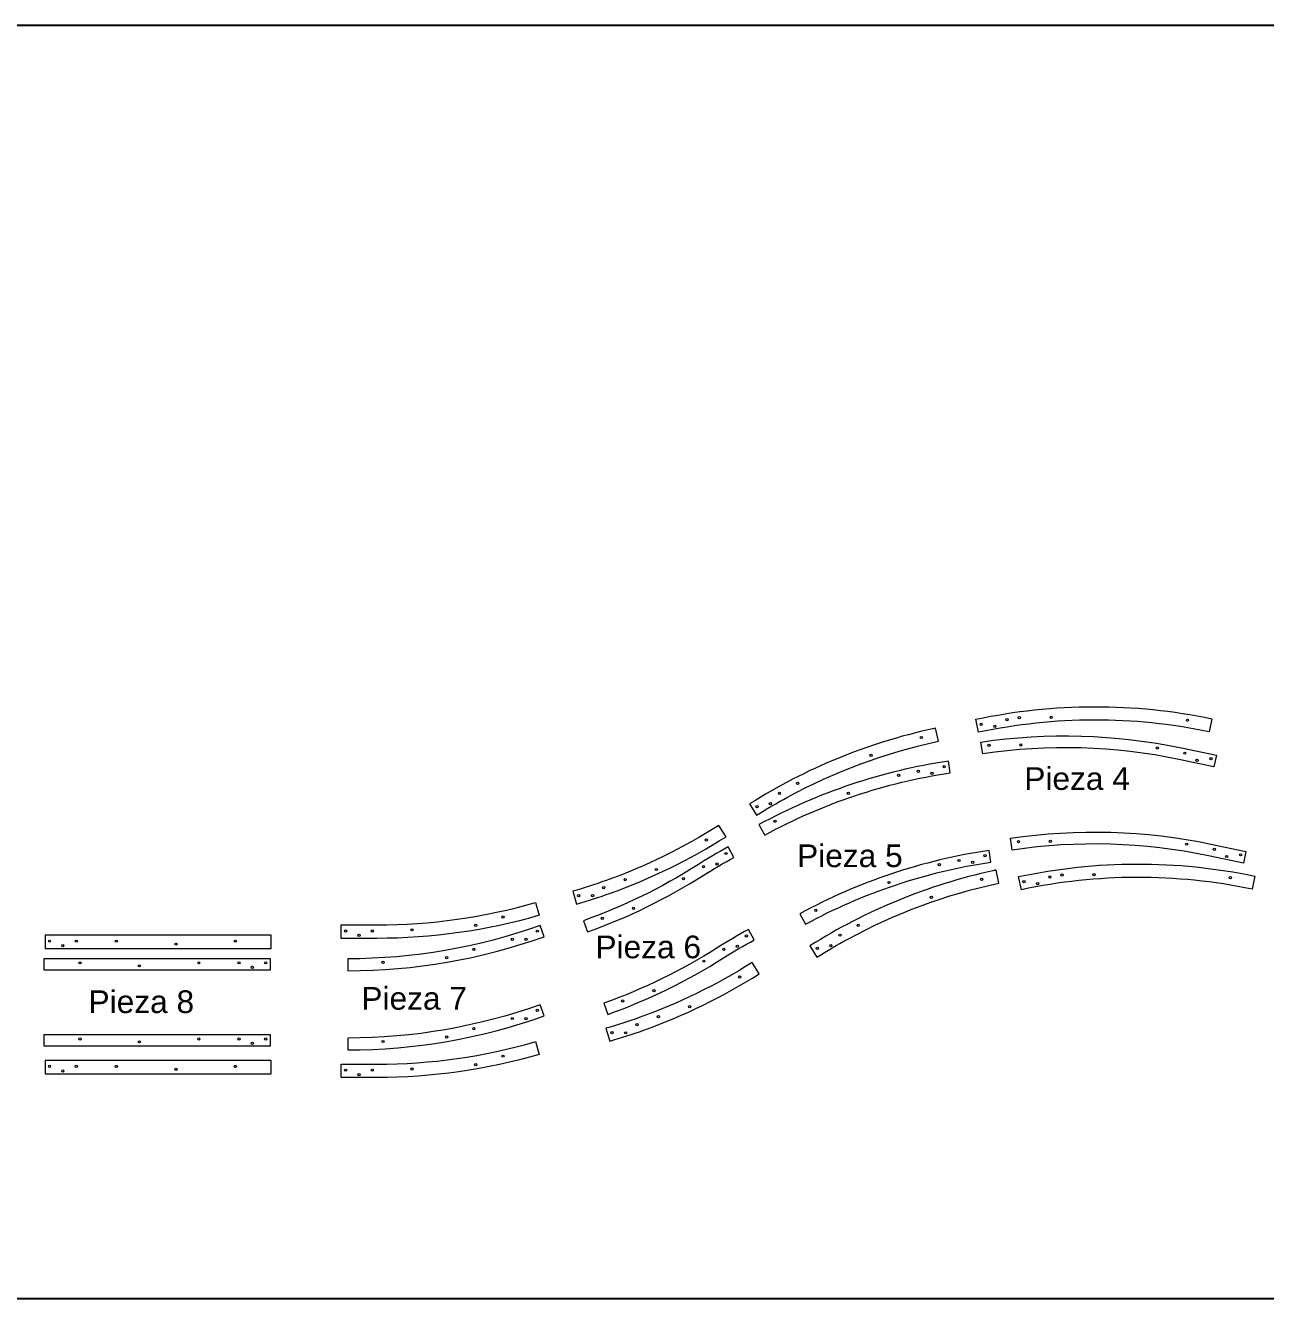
# Model space of a CAD drawing. Header units: millimetres. Extents: x -47944 to 26607, y -7127 to 10342.
# Drawn here: x -24525 to -19230, y -2751 to 2684 of the extents above; entities that cross this region are included whole.
import ezdxf

# ---------------------------------------------------------------- set-up
doc = ezdxf.new("R2010")
doc.units = ezdxf.units.MM
doc.header["$MEASUREMENT"] = 0
doc.layers.add('CORTE', color=5, linetype='Continuous', lineweight=0)
doc.layers.add('MARCADO DE PISTAS', color=1, linetype='Continuous', lineweight=0)
doc.layers.add('PREDETERMINADO', color=7, linetype='Continuous')

# ---------------------------------------------------------------- blocks, each defined once
blk = doc.blocks.new('BLOCK 85')
at = {"layer": 'CORTE', "color": 255, "lineweight": 5}
blk.add_open_spline([(4.5339, 4.233), (4.5339, 4.233), (4.5427, 4.1739), (4.5427, 4.1739), (4.8701, 4.2225), (5.2036, 4.2128), (5.5276, 4.1453), (5.5276, 4.1453), (5.703, 4.1087), (5.703, 4.1087), (5.703, 4.1087), (5.7152, 4.1672), (5.7152, 4.1672), (5.7152, 4.1672), (5.5398, 4.2037), (5.5398, 4.2037), (5.2088, 4.2727), (4.8683, 4.2826), (4.5339, 4.233)], degree=3, knots=[0, 0, 0, 0, 1, 1, 1, 2, 2, 2, 3, 3, 3, 4, 4, 4, 5, 5, 5, 6, 6, 6, 6], dxfattribs=at)
blk = doc.blocks.new('BLOCK 86')
at = {"layer": 'CORTE', "color": 255, "lineweight": 5}
blk.add_open_spline([(4.5798, 4.2161), (4.5798, 4.2192), (4.5773, 4.2217), (4.5742, 4.2217), (4.5711, 4.2217), (4.5686, 4.2192), (4.5686, 4.2161), (4.5686, 4.213), (4.5711, 4.2105), (4.5742, 4.2105), (4.5773, 4.2105), (4.5798, 4.213), (4.5798, 4.2161), (4.5798, 4.2161), (4.5798, 4.2161), (4.5798, 4.2161)], degree=3, knots=[0, 0, 0, 0, 1, 1, 1, 2, 2, 2, 3, 3, 3, 4, 4, 4, 5, 5, 5, 5], dxfattribs=at)
blk = doc.blocks.new('BLOCK 87')
at = {"layer": 'CORTE', "color": 255, "lineweight": 5}
blk.add_open_spline([(4.7398, 4.2181), (4.7398, 4.2212), (4.7373, 4.2237), (4.7342, 4.2237), (4.7312, 4.2237), (4.7287, 4.2212), (4.7287, 4.2181), (4.7287, 4.215), (4.7312, 4.2125), (4.7342, 4.2125), (4.7373, 4.2125), (4.7398, 4.215), (4.7398, 4.2181), (4.7398, 4.2181), (4.7398, 4.2181), (4.7398, 4.2181)], degree=3, knots=[0, 0, 0, 0, 1, 1, 1, 2, 2, 2, 3, 3, 3, 4, 4, 4, 5, 5, 5, 5], dxfattribs=at)
blk = doc.blocks.new('BLOCK 88')
at = {"layer": 'CORTE', "color": 255, "lineweight": 5}
blk.add_open_spline([(5.4242, 4.2036), (5.4242, 4.2067), (5.4217, 4.2092), (5.4186, 4.2092), (5.4155, 4.2092), (5.413, 4.2067), (5.413, 4.2036), (5.413, 4.2005), (5.4155, 4.198), (5.4186, 4.198), (5.4217, 4.198), (5.4242, 4.2005), (5.4242, 4.2036), (5.4242, 4.2036), (5.4242, 4.2036), (5.4242, 4.2036)], degree=3, knots=[0, 0, 0, 0, 1, 1, 1, 2, 2, 2, 3, 3, 3, 4, 4, 4, 5, 5, 5, 5], dxfattribs=at)
blk = doc.blocks.new('BLOCK 89')
at = {"layer": 'CORTE', "color": 255, "lineweight": 5}
blk.add_open_spline([(5.5628, 4.1772), (5.5628, 4.1804), (5.5603, 4.1829), (5.5572, 4.1829), (5.554, 4.1829), (5.5515, 4.1804), (5.5515, 4.1772), (5.5515, 4.1741), (5.554, 4.1715), (5.5572, 4.1715), (5.5603, 4.1715), (5.5628, 4.1741), (5.5628, 4.1772), (5.5628, 4.1772), (5.5628, 4.1772), (5.5628, 4.1772)], degree=3, knots=[0, 0, 0, 0, 1, 1, 1, 2, 2, 2, 3, 3, 3, 4, 4, 4, 5, 5, 5, 5], dxfattribs=at)
blk = doc.blocks.new('BLOCK 90')
at = {"layer": 'CORTE', "color": 255, "lineweight": 5}
blk.add_open_spline([(5.624, 4.1416), (5.624, 4.1447), (5.6215, 4.1473), (5.6184, 4.1473), (5.6152, 4.1473), (5.6127, 4.1447), (5.6127, 4.1416), (5.6127, 4.1384), (5.6152, 4.1359), (5.6184, 4.1359), (5.6215, 4.1359), (5.624, 4.1384), (5.624, 4.1416), (5.624, 4.1416), (5.624, 4.1416), (5.624, 4.1416)], degree=3, knots=[0, 0, 0, 0, 1, 1, 1, 2, 2, 2, 3, 3, 3, 4, 4, 4, 5, 5, 5, 5], dxfattribs=at)
blk = doc.blocks.new('BLOCK 91')
at = {"layer": 'CORTE', "color": 255, "lineweight": 5}
blk.add_open_spline([(5.6943, 4.1498), (5.6943, 4.1529), (5.6918, 4.1555), (5.6887, 4.1555), (5.6855, 4.1555), (5.683, 4.1529), (5.683, 4.1498), (5.683, 4.1466), (5.6855, 4.1441), (5.6887, 4.1441), (5.6918, 4.1441), (5.6943, 4.1466), (5.6943, 4.1498), (5.6943, 4.1498), (5.6943, 4.1498), (5.6943, 4.1498)], degree=3, knots=[0, 0, 0, 0, 1, 1, 1, 2, 2, 2, 3, 3, 3, 4, 4, 4, 5, 5, 5, 5], dxfattribs=at)
blk = doc.blocks.new('BLOCK 84')
at = {"layer": 'CORTE'}
for name in ['BLOCK 85', 'BLOCK 86', 'BLOCK 87', 'BLOCK 88', 'BLOCK 89', 'BLOCK 91', 'BLOCK 90']:
    blk.add_blockref(name, (0, 0), dxfattribs=at)
blk = doc.blocks.new('BLOCK 37')
at = {"layer": 'CORTE', "color": 255, "lineweight": 5}
blk.add_open_spline([(2.0514, 3.6996), (2.0514, 3.7027), (2.0489, 3.7052), (2.0458, 3.7052), (2.0427, 3.7052), (2.0402, 3.7027), (2.0402, 3.6996), (2.0402, 3.6965), (2.0427, 3.694), (2.0458, 3.694), (2.0489, 3.694), (2.0514, 3.6965), (2.0514, 3.6996), (2.0514, 3.6996), (2.0514, 3.6996), (2.0514, 3.6996)], degree=3, knots=[0, 0, 0, 0, 1, 1, 1, 2, 2, 2, 3, 3, 3, 4, 4, 4, 5, 5, 5, 5], dxfattribs=at)
blk = doc.blocks.new('BLOCK 38')
at = {"layer": 'CORTE', "color": 255, "lineweight": 5}
blk.add_open_spline([(2.3708, 3.7219), (2.3708, 3.725), (2.3683, 3.7275), (2.3653, 3.7275), (2.3622, 3.7275), (2.3596, 3.725), (2.3596, 3.7219), (2.3596, 3.7188), (2.3622, 3.7163), (2.3653, 3.7163), (2.3683, 3.7163), (2.3708, 3.7188), (2.3708, 3.7219), (2.3708, 3.7219), (2.3708, 3.7219), (2.3708, 3.7219)], degree=3, knots=[0, 0, 0, 0, 1, 1, 1, 2, 2, 2, 3, 3, 3, 4, 4, 4, 5, 5, 5, 5], dxfattribs=at)
blk = doc.blocks.new('BLOCK 39')
at = {"layer": 'CORTE', "color": 255, "lineweight": 5}
blk.add_open_spline([(2.5076, 3.7643), (2.5076, 3.7674), (2.5051, 3.7699), (2.502, 3.7699), (2.4989, 3.7699), (2.4964, 3.7674), (2.4964, 3.7643), (2.4964, 3.7613), (2.4989, 3.7588), (2.502, 3.7588), (2.5051, 3.7588), (2.5076, 3.7613), (2.5076, 3.7643), (2.5076, 3.7643), (2.5076, 3.7643), (2.5076, 3.7643)], degree=3, knots=[0, 0, 0, 0, 1, 1, 1, 2, 2, 2, 3, 3, 3, 4, 4, 4, 5, 5, 5, 5], dxfattribs=at)
blk = doc.blocks.new('BLOCK 40')
at = {"layer": 'CORTE', "color": 255, "lineweight": 5}
blk.add_open_spline([(2.6652, 3.8371), (2.4065, 3.7621), (2.1385, 3.724), (1.8691, 3.724), (1.8691, 3.724), (1.6899, 3.724), (1.6899, 3.724), (1.6899, 3.724), (1.6899, 3.6568), (1.6899, 3.6568), (1.6899, 3.6568), (1.8691, 3.6568), (1.8691, 3.6568), (2.1448, 3.6568), (2.4191, 3.6958), (2.684, 3.7726), (2.684, 3.7726), (2.6652, 3.8371), (2.6652, 3.8371)], degree=3, knots=[0, 0, 0, 0, 1, 1, 1, 2, 2, 2, 3, 3, 3, 4, 4, 4, 5, 5, 5, 6, 6, 6, 6], dxfattribs=at)
blk = doc.blocks.new('BLOCK 41')
at = {"layer": 'CORTE', "color": 255, "lineweight": 5}
blk.add_open_spline([(1.718, 3.6942), (1.718, 3.6973), (1.7155, 3.6998), (1.7123, 3.6998), (1.7092, 3.6998), (1.7067, 3.6973), (1.7067, 3.6942), (1.7067, 3.691), (1.7092, 3.6885), (1.7123, 3.6885), (1.7155, 3.6885), (1.718, 3.691), (1.718, 3.6942), (1.718, 3.6942), (1.718, 3.6942), (1.718, 3.6942)], degree=3, knots=[0, 0, 0, 0, 1, 1, 1, 2, 2, 2, 3, 3, 3, 4, 4, 4, 5, 5, 5, 5], dxfattribs=at)
blk = doc.blocks.new('BLOCK 42')
at = {"layer": 'CORTE', "color": 255, "lineweight": 5}
blk.add_open_spline([(1.7852, 3.6718), (1.7852, 3.6749), (1.7826, 3.6774), (1.7795, 3.6774), (1.7764, 3.6774), (1.7738, 3.6749), (1.7738, 3.6718), (1.7738, 3.6686), (1.7764, 3.6661), (1.7795, 3.6661), (1.7826, 3.6661), (1.7852, 3.6686), (1.7852, 3.6718), (1.7852, 3.6718), (1.7852, 3.6718), (1.7852, 3.6718)], degree=3, knots=[0, 0, 0, 0, 1, 1, 1, 2, 2, 2, 3, 3, 3, 4, 4, 4, 5, 5, 5, 5], dxfattribs=at)
blk = doc.blocks.new('BLOCK 43')
at = {"layer": 'CORTE', "color": 255, "lineweight": 5}
blk.add_open_spline([(1.8523, 3.6942), (1.8523, 3.6973), (1.8498, 3.6998), (1.8467, 3.6998), (1.8435, 3.6998), (1.841, 3.6973), (1.841, 3.6942), (1.841, 3.691), (1.8435, 3.6885), (1.8467, 3.6885), (1.8498, 3.6885), (1.8523, 3.691), (1.8523, 3.6942), (1.8523, 3.6942), (1.8523, 3.6942), (1.8523, 3.6942)], degree=3, knots=[0, 0, 0, 0, 1, 1, 1, 2, 2, 2, 3, 3, 3, 4, 4, 4, 5, 5, 5, 5], dxfattribs=at)
blk = doc.blocks.new('BLOCK 36')
at = {"layer": 'CORTE'}
for name in ['BLOCK 40', 'BLOCK 39', 'BLOCK 37', 'BLOCK 38', 'BLOCK 41', 'BLOCK 42', 'BLOCK 43']:
    blk.add_blockref(name, (0, 0), dxfattribs=at)
blk = doc.blocks.new('BLOCK 93')
at = {"layer": 'CORTE', "color": 255, "lineweight": 5}
blk.add_open_spline([(5.4958, 4.4486), (5.1049, 4.5301), (4.7012, 4.5292), (4.3106, 4.446), (4.3106, 4.446), (4.3246, 4.3803), (4.3246, 4.3803), (4.7061, 4.4615), (5.1003, 4.4624), (5.4821, 4.3828), (5.4821, 4.3828), (5.4958, 4.4486), (5.4958, 4.4486)], degree=3, knots=[0, 0, 0, 0, 1, 1, 1, 2, 2, 2, 3, 3, 3, 4, 4, 4, 4], dxfattribs=at)
blk = doc.blocks.new('BLOCK 94')
at = {"layer": 'CORTE', "color": 255, "lineweight": 5}
blk.add_open_spline([(4.5343, 4.4536), (4.5343, 4.4567), (4.5318, 4.4592), (4.5287, 4.4592), (4.5256, 4.4592), (4.5231, 4.4567), (4.5231, 4.4536), (4.5231, 4.4505), (4.5256, 4.448), (4.5287, 4.448), (4.5318, 4.448), (4.5343, 4.4505), (4.5343, 4.4536), (4.5343, 4.4536), (4.5343, 4.4536), (4.5343, 4.4536)], degree=3, knots=[0, 0, 0, 0, 1, 1, 1, 2, 2, 2, 3, 3, 3, 4, 4, 4, 5, 5, 5, 5], dxfattribs=at)
blk = doc.blocks.new('BLOCK 95')
at = {"layer": 'CORTE', "color": 255, "lineweight": 5}
blk.add_open_spline([(4.6943, 4.4557), (4.6943, 4.4587), (4.6918, 4.4613), (4.6887, 4.4613), (4.6857, 4.4613), (4.6831, 4.4587), (4.6831, 4.4557), (4.6831, 4.4526), (4.6857, 4.4501), (4.6887, 4.4501), (4.6918, 4.4501), (4.6943, 4.4526), (4.6943, 4.4557), (4.6943, 4.4557), (4.6943, 4.4557), (4.6943, 4.4557)], degree=3, knots=[0, 0, 0, 0, 1, 1, 1, 2, 2, 2, 3, 3, 3, 4, 4, 4, 5, 5, 5, 5], dxfattribs=at)
blk = doc.blocks.new('BLOCK 96')
at = {"layer": 'CORTE', "color": 255, "lineweight": 5}
blk.add_open_spline([(5.3787, 4.4411), (5.3787, 4.4442), (5.3762, 4.4467), (5.3731, 4.4467), (5.37, 4.4467), (5.3675, 4.4442), (5.3675, 4.4411), (5.3675, 4.438), (5.37, 4.4355), (5.3731, 4.4355), (5.3762, 4.4355), (5.3787, 4.438), (5.3787, 4.4411), (5.3787, 4.4411), (5.3787, 4.4411), (5.3787, 4.4411)], degree=3, knots=[0, 0, 0, 0, 1, 1, 1, 2, 2, 2, 3, 3, 3, 4, 4, 4, 5, 5, 5, 5], dxfattribs=at)
blk = doc.blocks.new('BLOCK 97')
at = {"layer": 'CORTE', "color": 255, "lineweight": 5}
blk.add_open_spline([(4.3433, 4.4199), (4.3433, 4.4231), (4.3408, 4.4256), (4.3377, 4.4256), (4.3345, 4.4256), (4.332, 4.4231), (4.332, 4.4199), (4.332, 4.4168), (4.3345, 4.4143), (4.3377, 4.4143), (4.3408, 4.4143), (4.3433, 4.4168), (4.3433, 4.4199), (4.3433, 4.4199), (4.3433, 4.4199), (4.3433, 4.4199)], degree=3, knots=[0, 0, 0, 0, 1, 1, 1, 2, 2, 2, 3, 3, 3, 4, 4, 4, 5, 5, 5, 5], dxfattribs=at)
blk = doc.blocks.new('BLOCK 98')
at = {"layer": 'CORTE', "color": 255, "lineweight": 5}
blk.add_open_spline([(4.412, 4.4102), (4.412, 4.4133), (4.4095, 4.4159), (4.4064, 4.4159), (4.4032, 4.4159), (4.4007, 4.4133), (4.4007, 4.4102), (4.4007, 4.407), (4.4032, 4.4045), (4.4064, 4.4045), (4.4095, 4.4045), (4.412, 4.407), (4.412, 4.4102), (4.412, 4.4102), (4.412, 4.4102), (4.412, 4.4102)], degree=3, knots=[0, 0, 0, 0, 1, 1, 1, 2, 2, 2, 3, 3, 3, 4, 4, 4, 5, 5, 5, 5], dxfattribs=at)
blk = doc.blocks.new('BLOCK 99')
at = {"layer": 'CORTE', "color": 255, "lineweight": 5}
blk.add_open_spline([(4.4727, 4.4435), (4.4727, 4.4467), (4.4702, 4.4492), (4.4671, 4.4492), (4.4639, 4.4492), (4.4614, 4.4467), (4.4614, 4.4435), (4.4614, 4.4404), (4.4639, 4.4379), (4.4671, 4.4379), (4.4702, 4.4379), (4.4727, 4.4404), (4.4727, 4.4435), (4.4727, 4.4435), (4.4727, 4.4435), (4.4727, 4.4435)], degree=3, knots=[0, 0, 0, 0, 1, 1, 1, 2, 2, 2, 3, 3, 3, 4, 4, 4, 5, 5, 5, 5], dxfattribs=at)
blk = doc.blocks.new('BLOCK 92')
at = {"layer": 'CORTE'}
for name in ['BLOCK 93', 'BLOCK 97', 'BLOCK 98', 'BLOCK 99', 'BLOCK 94', 'BLOCK 95', 'BLOCK 96']:
    blk.add_blockref(name, (0, 0), dxfattribs=at)
blk = doc.blocks.new('BLOCK 61')
at = {"layer": 'CORTE', "color": 255, "lineweight": 5}
blk.add_open_spline([(2.9733, 3.5206), (2.9733, 3.5236), (2.9708, 3.5261), (2.9677, 3.5261), (2.9646, 3.5261), (2.9621, 3.5236), (2.9621, 3.5206), (2.9621, 3.5174), (2.9646, 3.5149), (2.9677, 3.5149), (2.9708, 3.5149), (2.9733, 3.5174), (2.9733, 3.5206), (2.9733, 3.5206), (2.9733, 3.5206), (2.9733, 3.5206)], degree=3, knots=[0, 0, 0, 0, 1, 1, 1, 2, 2, 2, 3, 3, 3, 4, 4, 4, 5, 5, 5, 5], dxfattribs=at)
blk = doc.blocks.new('BLOCK 62')
at = {"layer": 'CORTE', "color": 255, "lineweight": 5}
blk.add_open_spline([(3.1303, 3.5714), (3.1303, 3.5745), (3.1278, 3.577), (3.1247, 3.577), (3.1216, 3.577), (3.1191, 3.5745), (3.1191, 3.5714), (3.1191, 3.5683), (3.1216, 3.5658), (3.1247, 3.5658), (3.1278, 3.5658), (3.1303, 3.5683), (3.1303, 3.5714), (3.1303, 3.5714), (3.1303, 3.5714), (3.1303, 3.5714)], degree=3, knots=[0, 0, 0, 0, 1, 1, 1, 2, 2, 2, 3, 3, 3, 4, 4, 4, 5, 5, 5, 5], dxfattribs=at)
blk = doc.blocks.new('BLOCK 63')
at = {"layer": 'CORTE', "color": 255, "lineweight": 5}
blk.add_open_spline([(3.3812, 3.7196), (3.3812, 3.7227), (3.3786, 3.7252), (3.3756, 3.7252), (3.3725, 3.7252), (3.37, 3.7227), (3.37, 3.7196), (3.37, 3.7165), (3.3725, 3.714), (3.3756, 3.714), (3.3786, 3.714), (3.3812, 3.7165), (3.3812, 3.7196), (3.3812, 3.7196), (3.3812, 3.7196), (3.3812, 3.7196)], degree=3, knots=[0, 0, 0, 0, 1, 1, 1, 2, 2, 2, 3, 3, 3, 4, 4, 4, 5, 5, 5, 5], dxfattribs=at)
blk = doc.blocks.new('BLOCK 64')
at = {"layer": 'CORTE', "color": 255, "lineweight": 5}
blk.add_open_spline([(2.874, 3.5092), (3.073, 3.5804), (3.2635, 3.6734), (3.4421, 3.7865), (3.4937, 3.8191), (3.5464, 3.85), (3.5999, 3.8792), (3.5999, 3.8792), (3.6285, 3.8267), (3.6285, 3.8267), (3.5761, 3.7981), (3.5246, 3.7679), (3.4741, 3.736), (3.2918, 3.6206), (3.0973, 3.5257), (2.8941, 3.453), (2.8941, 3.453), (2.874, 3.5092), (2.874, 3.5092)], degree=3, knots=[0, 0, 0, 0, 1, 1, 1, 2, 2, 2, 3, 3, 3, 4, 4, 4, 5, 5, 5, 6, 6, 6, 6], dxfattribs=at)
blk = doc.blocks.new('BLOCK 65')
at = {"layer": 'CORTE', "color": 255, "lineweight": 5}
blk.add_open_spline([(3.4815, 3.7798), (3.4815, 3.7829), (3.479, 3.7854), (3.4759, 3.7854), (3.4727, 3.7854), (3.4702, 3.7829), (3.4702, 3.7798), (3.4702, 3.7767), (3.4727, 3.7741), (3.4759, 3.7741), (3.479, 3.7741), (3.4815, 3.7767), (3.4815, 3.7798), (3.4815, 3.7798), (3.4815, 3.7798), (3.4815, 3.7798)], degree=3, knots=[0, 0, 0, 0, 1, 1, 1, 2, 2, 2, 3, 3, 3, 4, 4, 4, 5, 5, 5, 5], dxfattribs=at)
blk = doc.blocks.new('BLOCK 66')
at = {"layer": 'CORTE', "color": 255, "lineweight": 5}
blk.add_open_spline([(3.5494, 3.7942), (3.5494, 3.7974), (3.5469, 3.7999), (3.5437, 3.7999), (3.5406, 3.7999), (3.5381, 3.7974), (3.5381, 3.7942), (3.5381, 3.7911), (3.5406, 3.7886), (3.5437, 3.7886), (3.5469, 3.7886), (3.5494, 3.7911), (3.5494, 3.7942), (3.5494, 3.7942), (3.5494, 3.7942), (3.5494, 3.7942)], degree=3, knots=[0, 0, 0, 0, 1, 1, 1, 2, 2, 2, 3, 3, 3, 4, 4, 4, 5, 5, 5, 5], dxfattribs=at)
blk = doc.blocks.new('BLOCK 67')
at = {"layer": 'CORTE', "color": 255, "lineweight": 5}
blk.add_open_spline([(3.5949, 3.8465), (3.5949, 3.8496), (3.5924, 3.8522), (3.5892, 3.8522), (3.5861, 3.8522), (3.5836, 3.8496), (3.5836, 3.8465), (3.5836, 3.8434), (3.5861, 3.8408), (3.5892, 3.8408), (3.5924, 3.8408), (3.5949, 3.8434), (3.5949, 3.8465), (3.5949, 3.8465), (3.5949, 3.8465), (3.5949, 3.8465)], degree=3, knots=[0, 0, 0, 0, 1, 1, 1, 2, 2, 2, 3, 3, 3, 4, 4, 4, 5, 5, 5, 5], dxfattribs=at)
blk = doc.blocks.new('BLOCK 60')
at = {"layer": 'CORTE'}
for name in ['BLOCK 64', 'BLOCK 67', 'BLOCK 65', 'BLOCK 66', 'BLOCK 63', 'BLOCK 62', 'BLOCK 61']:
    blk.add_blockref(name, (0, 0), dxfattribs=at)
blk = doc.blocks.new('BLOCK 20')
at = {"layer": 'CORTE', "color": 255, "lineweight": 5}
blk.add_lwpolyline([(1.7087, 3.5975), (0.5742, 3.5975)], dxfattribs=at)
blk = doc.blocks.new('BLOCK 21')
at = {"layer": 'CORTE', "color": 255, "lineweight": 5}
blk.add_lwpolyline([(1.7087, 3.5975), (0.5742, 3.5975), (0.5742, 3.5303), (1.7087, 3.5303), (1.7087, 3.5975)], dxfattribs=at)
blk = doc.blocks.new('BLOCK 22')
at = {"layer": 'CORTE', "color": 255, "lineweight": 5}
blk.add_open_spline([(0.9381, 3.5676), (0.9381, 3.5707), (0.9356, 3.5732), (0.9325, 3.5732), (0.9294, 3.5732), (0.9269, 3.5707), (0.9269, 3.5676), (0.9269, 3.5645), (0.9294, 3.562), (0.9325, 3.562), (0.9356, 3.562), (0.9381, 3.5645), (0.9381, 3.5676), (0.9381, 3.5676), (0.9381, 3.5676), (0.9381, 3.5676)], degree=3, knots=[0, 0, 0, 0, 1, 1, 1, 2, 2, 2, 3, 3, 3, 4, 4, 4, 5, 5, 5, 5], dxfattribs=at)
blk = doc.blocks.new('BLOCK 23')
at = {"layer": 'CORTE', "color": 255, "lineweight": 5}
blk.add_open_spline([(1.5351, 3.5676), (1.5351, 3.5707), (1.5326, 3.5732), (1.5295, 3.5732), (1.5265, 3.5732), (1.5239, 3.5707), (1.5239, 3.5676), (1.5239, 3.5645), (1.5265, 3.562), (1.5295, 3.562), (1.5326, 3.562), (1.5351, 3.5645), (1.5351, 3.5676), (1.5351, 3.5676), (1.5351, 3.5676), (1.5351, 3.5676)], degree=3, knots=[0, 0, 0, 0, 1, 1, 1, 2, 2, 2, 3, 3, 3, 4, 4, 4, 5, 5, 5, 5], dxfattribs=at)
blk = doc.blocks.new('BLOCK 24')
at = {"layer": 'CORTE', "color": 255, "lineweight": 5}
blk.add_open_spline([(1.2366, 3.5527), (1.2366, 3.5558), (1.2341, 3.5583), (1.231, 3.5583), (1.2279, 3.5583), (1.2254, 3.5558), (1.2254, 3.5527), (1.2254, 3.5496), (1.2279, 3.5471), (1.231, 3.5471), (1.2341, 3.5471), (1.2366, 3.5496), (1.2366, 3.5527), (1.2366, 3.5527), (1.2366, 3.5527), (1.2366, 3.5527)], degree=3, knots=[0, 0, 0, 0, 1, 1, 1, 2, 2, 2, 3, 3, 3, 4, 4, 4, 5, 5, 5, 5], dxfattribs=at)
blk = doc.blocks.new('BLOCK 25')
at = {"layer": 'CORTE', "color": 255, "lineweight": 5}
blk.add_open_spline([(0.6023, 3.5676), (0.6023, 3.5708), (0.5997, 3.5733), (0.5966, 3.5733), (0.5935, 3.5733), (0.5909, 3.5708), (0.5909, 3.5676), (0.5909, 3.5645), (0.5935, 3.562), (0.5966, 3.562), (0.5997, 3.562), (0.6023, 3.5645), (0.6023, 3.5676), (0.6023, 3.5676), (0.6023, 3.5676), (0.6023, 3.5676)], degree=3, knots=[0, 0, 0, 0, 1, 1, 1, 2, 2, 2, 3, 3, 3, 4, 4, 4, 5, 5, 5, 5], dxfattribs=at)
blk = doc.blocks.new('BLOCK 26')
at = {"layer": 'CORTE', "color": 255, "lineweight": 5}
blk.add_open_spline([(0.6695, 3.5452), (0.6695, 3.5484), (0.6669, 3.5509), (0.6638, 3.5509), (0.6607, 3.5509), (0.6581, 3.5484), (0.6581, 3.5452), (0.6581, 3.5421), (0.6607, 3.5396), (0.6638, 3.5396), (0.6669, 3.5396), (0.6695, 3.5421), (0.6695, 3.5452), (0.6695, 3.5452), (0.6695, 3.5452), (0.6695, 3.5452)], degree=3, knots=[0, 0, 0, 0, 1, 1, 1, 2, 2, 2, 3, 3, 3, 4, 4, 4, 5, 5, 5, 5], dxfattribs=at)
blk = doc.blocks.new('BLOCK 27')
at = {"layer": 'CORTE', "color": 255, "lineweight": 5}
blk.add_open_spline([(0.7366, 3.5676), (0.7366, 3.5708), (0.7341, 3.5733), (0.731, 3.5733), (0.7278, 3.5733), (0.7253, 3.5708), (0.7253, 3.5676), (0.7253, 3.5645), (0.7278, 3.562), (0.731, 3.562), (0.7341, 3.562), (0.7366, 3.5645), (0.7366, 3.5676), (0.7366, 3.5676), (0.7366, 3.5676), (0.7366, 3.5676)], degree=3, knots=[0, 0, 0, 0, 1, 1, 1, 2, 2, 2, 3, 3, 3, 4, 4, 4, 5, 5, 5, 5], dxfattribs=at)
blk = doc.blocks.new('BLOCK 19')
at = {"layer": 'CORTE'}
for name in ['BLOCK 20', 'BLOCK 21', 'BLOCK 25', 'BLOCK 26', 'BLOCK 27', 'BLOCK 22', 'BLOCK 24', 'BLOCK 23']:
    blk.add_blockref(name, (0, 0), dxfattribs=at)
blk = doc.blocks.new('BLOCK 45')
at = {"layer": 'CORTE', "color": 255, "lineweight": 5}
blk.add_open_spline([(2.0605, 3.1987), (2.0605, 3.2018), (2.0581, 3.2043), (2.055, 3.2043), (2.0519, 3.2043), (2.0494, 3.2018), (2.0494, 3.1987), (2.0494, 3.1956), (2.0519, 3.1931), (2.055, 3.1931), (2.0581, 3.1931), (2.0605, 3.1956), (2.0605, 3.1987), (2.0605, 3.1987), (2.0605, 3.1987), (2.0605, 3.1987)], degree=3, knots=[0, 0, 0, 0, 1, 1, 1, 2, 2, 2, 3, 3, 3, 4, 4, 4, 5, 5, 5, 5], dxfattribs=at)
blk = doc.blocks.new('BLOCK 46')
at = {"layer": 'CORTE', "color": 255, "lineweight": 5}
blk.add_open_spline([(2.38, 3.2211), (2.38, 3.2242), (2.3775, 3.2267), (2.3744, 3.2267), (2.3713, 3.2267), (2.3688, 3.2242), (2.3688, 3.2211), (2.3688, 3.218), (2.3713, 3.2155), (2.3744, 3.2155), (2.3775, 3.2155), (2.38, 3.218), (2.38, 3.2211), (2.38, 3.2211), (2.38, 3.2211), (2.38, 3.2211)], degree=3, knots=[0, 0, 0, 0, 1, 1, 1, 2, 2, 2, 3, 3, 3, 4, 4, 4, 5, 5, 5, 5], dxfattribs=at)
blk = doc.blocks.new('BLOCK 47')
at = {"layer": 'CORTE', "color": 255, "lineweight": 5}
blk.add_open_spline([(2.5167, 3.2635), (2.5167, 3.2666), (2.5142, 3.2691), (2.5111, 3.2691), (2.508, 3.2691), (2.5055, 3.2666), (2.5055, 3.2635), (2.5055, 3.2604), (2.508, 3.2579), (2.5111, 3.2579), (2.5142, 3.2579), (2.5167, 3.2604), (2.5167, 3.2635), (2.5167, 3.2635), (2.5167, 3.2635), (2.5167, 3.2635)], degree=3, knots=[0, 0, 0, 0, 1, 1, 1, 2, 2, 2, 3, 3, 3, 4, 4, 4, 5, 5, 5, 5], dxfattribs=at)
blk = doc.blocks.new('BLOCK 48')
at = {"layer": 'CORTE', "color": 255, "lineweight": 5}
blk.add_open_spline([(2.8635, 3.3269), (2.5473, 3.2138), (2.214, 3.156), (1.8782, 3.156), (1.8782, 3.156), (1.8782, 3.2157), (1.8782, 3.2157), (2.2072, 3.2157), (2.5337, 3.2723), (2.8434, 3.3831), (2.8434, 3.3831), (2.8635, 3.3269), (2.8635, 3.3269)], degree=3, knots=[0, 0, 0, 0, 1, 1, 1, 2, 2, 2, 3, 3, 3, 4, 4, 4, 4], dxfattribs=at)
blk = doc.blocks.new('BLOCK 49')
at = {"layer": 'CORTE', "color": 255, "lineweight": 5}
blk.add_open_spline([(2.71, 3.3141), (2.71, 3.3172), (2.7074, 3.3197), (2.7043, 3.3197), (2.7012, 3.3197), (2.6986, 3.3172), (2.6986, 3.3141), (2.6986, 3.3109), (2.7012, 3.3084), (2.7043, 3.3084), (2.7074, 3.3084), (2.71, 3.3109), (2.71, 3.3141), (2.71, 3.3141), (2.71, 3.3141), (2.71, 3.3141)], degree=3, knots=[0, 0, 0, 0, 1, 1, 1, 2, 2, 2, 3, 3, 3, 4, 4, 4, 5, 5, 5, 5], dxfattribs=at)
blk = doc.blocks.new('BLOCK 50')
at = {"layer": 'CORTE', "color": 255, "lineweight": 5}
blk.add_open_spline([(2.7794, 3.3135), (2.7794, 3.3167), (2.7768, 3.3192), (2.7737, 3.3192), (2.7706, 3.3192), (2.768, 3.3167), (2.768, 3.3135), (2.768, 3.3104), (2.7706, 3.3079), (2.7737, 3.3079), (2.7768, 3.3079), (2.7794, 3.3104), (2.7794, 3.3135), (2.7794, 3.3135), (2.7794, 3.3135), (2.7794, 3.3135)], degree=3, knots=[0, 0, 0, 0, 1, 1, 1, 2, 2, 2, 3, 3, 3, 4, 4, 4, 5, 5, 5, 5], dxfattribs=at)
blk = doc.blocks.new('BLOCK 51')
at = {"layer": 'CORTE', "color": 255, "lineweight": 5}
blk.add_open_spline([(2.8351, 3.3547), (2.8351, 3.3578), (2.8325, 3.3604), (2.8294, 3.3604), (2.8263, 3.3604), (2.8238, 3.3578), (2.8238, 3.3547), (2.8238, 3.3516), (2.8263, 3.3491), (2.8294, 3.3491), (2.8325, 3.3491), (2.8351, 3.3516), (2.8351, 3.3547), (2.8351, 3.3547), (2.8351, 3.3547), (2.8351, 3.3547)], degree=3, knots=[0, 0, 0, 0, 1, 1, 1, 2, 2, 2, 3, 3, 3, 4, 4, 4, 5, 5, 5, 5], dxfattribs=at)
blk = doc.blocks.new('BLOCK 44')
at = {"layer": 'CORTE'}
for name in ['BLOCK 48', 'BLOCK 51', 'BLOCK 47', 'BLOCK 49', 'BLOCK 50', 'BLOCK 45', 'BLOCK 46']:
    blk.add_blockref(name, (0, 0), dxfattribs=at)
blk = doc.blocks.new('BLOCK 29')
at = {"layer": 'CORTE', "color": 255, "lineweight": 5}
blk.add_open_spline([(0.9214, 3.2976), (0.9214, 3.3007), (0.9189, 3.3032), (0.9158, 3.3032), (0.9127, 3.3032), (0.9102, 3.3007), (0.9102, 3.2976), (0.9102, 3.2945), (0.9127, 3.292), (0.9158, 3.292), (0.9189, 3.292), (0.9214, 3.2945), (0.9214, 3.2976), (0.9214, 3.2976), (0.9214, 3.2976), (0.9214, 3.2976)], degree=3, knots=[0, 0, 0, 0, 1, 1, 1, 2, 2, 2, 3, 3, 3, 4, 4, 4, 5, 5, 5, 5], dxfattribs=at)
blk = doc.blocks.new('BLOCK 30')
at = {"layer": 'CORTE', "color": 255, "lineweight": 5}
blk.add_open_spline([(1.5184, 3.2976), (1.5184, 3.3007), (1.5159, 3.3032), (1.5128, 3.3032), (1.5097, 3.3032), (1.5072, 3.3007), (1.5072, 3.2976), (1.5072, 3.2945), (1.5097, 3.292), (1.5128, 3.292), (1.5159, 3.292), (1.5184, 3.2945), (1.5184, 3.2976), (1.5184, 3.2976), (1.5184, 3.2976), (1.5184, 3.2976)], degree=3, knots=[0, 0, 0, 0, 1, 1, 1, 2, 2, 2, 3, 3, 3, 4, 4, 4, 5, 5, 5, 5], dxfattribs=at)
blk = doc.blocks.new('BLOCK 31')
at = {"layer": 'CORTE', "color": 255, "lineweight": 5}
blk.add_open_spline([(1.2199, 3.2827), (1.2199, 3.2858), (1.2174, 3.2883), (1.2143, 3.2883), (1.2112, 3.2883), (1.2087, 3.2858), (1.2087, 3.2827), (1.2087, 3.2796), (1.2112, 3.2771), (1.2143, 3.2771), (1.2174, 3.2771), (1.2199, 3.2796), (1.2199, 3.2827), (1.2199, 3.2827), (1.2199, 3.2827), (1.2199, 3.2827)], degree=3, knots=[0, 0, 0, 0, 1, 1, 1, 2, 2, 2, 3, 3, 3, 4, 4, 4, 5, 5, 5, 5], dxfattribs=at)
blk = doc.blocks.new('BLOCK 32')
at = {"layer": 'CORTE', "color": 255, "lineweight": 5}
blk.add_lwpolyline([(0.7366, 3.2603), (0.7366, 3.32), (1.8711, 3.32), (1.8711, 3.2603), (0.7366, 3.2603)], dxfattribs=at)
blk = doc.blocks.new('BLOCK 33')
at = {"layer": 'CORTE', "color": 255, "lineweight": 5}
blk.add_open_spline([(1.72, 3.2976), (1.72, 3.3008), (1.7175, 3.3033), (1.7143, 3.3033), (1.7112, 3.3033), (1.7087, 3.3008), (1.7087, 3.2976), (1.7087, 3.2945), (1.7112, 3.292), (1.7143, 3.292), (1.7175, 3.292), (1.72, 3.2945), (1.72, 3.2976), (1.72, 3.2976), (1.72, 3.2976), (1.72, 3.2976)], degree=3, knots=[0, 0, 0, 0, 1, 1, 1, 2, 2, 2, 3, 3, 3, 4, 4, 4, 5, 5, 5, 5], dxfattribs=at)
blk = doc.blocks.new('BLOCK 34')
at = {"layer": 'CORTE', "color": 255, "lineweight": 5}
blk.add_open_spline([(1.7872, 3.2752), (1.7872, 3.2783), (1.7846, 3.2809), (1.7815, 3.2809), (1.7784, 3.2809), (1.7758, 3.2783), (1.7758, 3.2752), (1.7758, 3.2721), (1.7784, 3.2696), (1.7815, 3.2696), (1.7846, 3.2696), (1.7872, 3.2721), (1.7872, 3.2752), (1.7872, 3.2752), (1.7872, 3.2752), (1.7872, 3.2752)], degree=3, knots=[0, 0, 0, 0, 1, 1, 1, 2, 2, 2, 3, 3, 3, 4, 4, 4, 5, 5, 5, 5], dxfattribs=at)
blk = doc.blocks.new('BLOCK 35')
at = {"layer": 'CORTE', "color": 255, "lineweight": 5}
blk.add_open_spline([(1.8543, 3.2976), (1.8543, 3.3008), (1.8518, 3.3033), (1.8487, 3.3033), (1.8455, 3.3033), (1.843, 3.3008), (1.843, 3.2976), (1.843, 3.2945), (1.8455, 3.292), (1.8487, 3.292), (1.8518, 3.292), (1.8543, 3.2945), (1.8543, 3.2976), (1.8543, 3.2976), (1.8543, 3.2976), (1.8543, 3.2976)], degree=3, knots=[0, 0, 0, 0, 1, 1, 1, 2, 2, 2, 3, 3, 3, 4, 4, 4, 5, 5, 5, 5], dxfattribs=at)
blk = doc.blocks.new('BLOCK 28')
at = {"layer": 'CORTE'}
for name in ['BLOCK 32', 'BLOCK 29', 'BLOCK 31', 'BLOCK 30', 'BLOCK 33', 'BLOCK 34', 'BLOCK 35']:
    blk.add_blockref(name, (0, 0), dxfattribs=at)
blk = doc.blocks.new('BLOCK 53')
at = {"layer": 'CORTE', "color": 255, "lineweight": 5}
blk.add_open_spline([(3.3812, 4.0518), (3.3812, 4.0518), (3.4171, 3.995), (3.4171, 3.995), (3.2348, 3.8796), (3.0403, 3.7846), (2.8372, 3.712), (2.7809, 3.6919), (2.7241, 3.6735), (2.6667, 3.6568), (2.6667, 3.6568), (2.648, 3.7214), (2.648, 3.7214), (2.7041, 3.7376), (2.7596, 3.7556), (2.8146, 3.7752), (3.013, 3.8462), (3.2031, 3.939), (3.3812, 4.0518)], degree=3, knots=[0, 0, 0, 0, 1, 1, 1, 2, 2, 2, 3, 3, 3, 4, 4, 4, 5, 5, 5, 6, 6, 6, 6], dxfattribs=at)
blk = doc.blocks.new('BLOCK 54')
at = {"layer": 'CORTE', "color": 255, "lineweight": 5}
blk.add_open_spline([(2.9164, 3.7795), (2.9164, 3.7826), (2.9139, 3.7851), (2.9108, 3.7851), (2.9077, 3.7851), (2.9052, 3.7826), (2.9052, 3.7795), (2.9052, 3.7764), (2.9077, 3.7739), (2.9108, 3.7739), (2.9139, 3.7739), (2.9164, 3.7764), (2.9164, 3.7795), (2.9164, 3.7795), (2.9164, 3.7795), (2.9164, 3.7795)], degree=3, knots=[0, 0, 0, 0, 1, 1, 1, 2, 2, 2, 3, 3, 3, 4, 4, 4, 5, 5, 5, 5], dxfattribs=at)
blk = doc.blocks.new('BLOCK 55')
at = {"layer": 'CORTE', "color": 255, "lineweight": 5}
blk.add_open_spline([(3.0733, 3.8303), (3.0733, 3.8334), (3.0708, 3.8359), (3.0677, 3.8359), (3.0646, 3.8359), (3.0621, 3.8334), (3.0621, 3.8303), (3.0621, 3.8272), (3.0646, 3.8248), (3.0677, 3.8248), (3.0708, 3.8248), (3.0733, 3.8272), (3.0733, 3.8303), (3.0733, 3.8303), (3.0733, 3.8303), (3.0733, 3.8303)], degree=3, knots=[0, 0, 0, 0, 1, 1, 1, 2, 2, 2, 3, 3, 3, 4, 4, 4, 5, 5, 5, 5], dxfattribs=at)
blk = doc.blocks.new('BLOCK 56')
at = {"layer": 'CORTE', "color": 255, "lineweight": 5}
blk.add_open_spline([(3.3242, 3.9785), (3.3242, 3.9816), (3.3217, 3.9841), (3.3186, 3.9841), (3.3155, 3.9841), (3.313, 3.9816), (3.313, 3.9785), (3.313, 3.9755), (3.3155, 3.9729), (3.3186, 3.9729), (3.3217, 3.9729), (3.3242, 3.9755), (3.3242, 3.9785), (3.3242, 3.9785), (3.3242, 3.9785), (3.3242, 3.9785)], degree=3, knots=[0, 0, 0, 0, 1, 1, 1, 2, 2, 2, 3, 3, 3, 4, 4, 4, 5, 5, 5, 5], dxfattribs=at)
blk = doc.blocks.new('BLOCK 57')
at = {"layer": 'CORTE', "color": 255, "lineweight": 5}
blk.add_open_spline([(2.6836, 3.6992), (2.6836, 3.7023), (2.6811, 3.7048), (2.678, 3.7048), (2.6748, 3.7048), (2.6723, 3.7023), (2.6723, 3.6992), (2.6723, 3.696), (2.6748, 3.6935), (2.678, 3.6935), (2.6811, 3.6935), (2.6836, 3.696), (2.6836, 3.6992), (2.6836, 3.6992), (2.6836, 3.6992), (2.6836, 3.6992)], degree=3, knots=[0, 0, 0, 0, 1, 1, 1, 2, 2, 2, 3, 3, 3, 4, 4, 4, 5, 5, 5, 5], dxfattribs=at)
blk = doc.blocks.new('BLOCK 58')
at = {"layer": 'CORTE', "color": 255, "lineweight": 5}
blk.add_open_spline([(2.753, 3.6986), (2.753, 3.7018), (2.7505, 3.7043), (2.7473, 3.7043), (2.7442, 3.7043), (2.7417, 3.7018), (2.7417, 3.6986), (2.7417, 3.6955), (2.7442, 3.6929), (2.7473, 3.6929), (2.7505, 3.6929), (2.753, 3.6955), (2.753, 3.6986), (2.753, 3.6986), (2.753, 3.6986), (2.753, 3.6986)], degree=3, knots=[0, 0, 0, 0, 1, 1, 1, 2, 2, 2, 3, 3, 3, 4, 4, 4, 5, 5, 5, 5], dxfattribs=at)
blk = doc.blocks.new('BLOCK 59')
at = {"layer": 'CORTE', "color": 255, "lineweight": 5}
blk.add_open_spline([(2.8087, 3.7398), (2.8087, 3.7429), (2.8062, 3.7455), (2.8031, 3.7455), (2.7999, 3.7455), (2.7974, 3.7429), (2.7974, 3.7398), (2.7974, 3.7366), (2.7999, 3.7341), (2.8031, 3.7341), (2.8062, 3.7341), (2.8087, 3.7366), (2.8087, 3.7398), (2.8087, 3.7398), (2.8087, 3.7398), (2.8087, 3.7398)], degree=3, knots=[0, 0, 0, 0, 1, 1, 1, 2, 2, 2, 3, 3, 3, 4, 4, 4, 5, 5, 5, 5], dxfattribs=at)
blk = doc.blocks.new('BLOCK 52')
at = {"layer": 'CORTE'}
for name in ['BLOCK 53', 'BLOCK 56', 'BLOCK 55', 'BLOCK 54', 'BLOCK 57', 'BLOCK 59', 'BLOCK 58']:
    blk.add_blockref(name, (0, 0), dxfattribs=at)
blk = doc.blocks.new('BLOCK 69')
at = {"layer": 'CORTE', "color": 255, "lineweight": 5}
blk.add_open_spline([(3.5496, 4.2584), (3.5496, 4.2615), (3.5471, 4.2641), (3.544, 4.2641), (3.5409, 4.2641), (3.5384, 4.2615), (3.5384, 4.2584), (3.5384, 4.2553), (3.5409, 4.2528), (3.544, 4.2528), (3.5471, 4.2528), (3.5496, 4.2553), (3.5496, 4.2584), (3.5496, 4.2584), (3.5496, 4.2584), (3.5496, 4.2584)], degree=3, knots=[0, 0, 0, 0, 1, 1, 1, 2, 2, 2, 3, 3, 3, 4, 4, 4, 5, 5, 5, 5], dxfattribs=at)
blk = doc.blocks.new('BLOCK 70')
at = {"layer": 'CORTE', "color": 255, "lineweight": 5}
blk.add_open_spline([(3.9174, 4.3985), (3.9174, 4.4017), (3.9149, 4.4042), (3.9118, 4.4042), (3.9087, 4.4042), (3.9062, 4.4017), (3.9062, 4.3985), (3.9062, 4.3955), (3.9087, 4.393), (3.9118, 4.393), (3.9149, 4.393), (3.9174, 4.3955), (3.9174, 4.3985), (3.9174, 4.3985), (3.9174, 4.3985), (3.9174, 4.3985)], degree=3, knots=[0, 0, 0, 0, 1, 1, 1, 2, 2, 2, 3, 3, 3, 4, 4, 4, 5, 5, 5, 5], dxfattribs=at)
blk = doc.blocks.new('BLOCK 71')
at = {"layer": 'CORTE', "color": 255, "lineweight": 5}
blk.add_open_spline([(4.1699, 4.4881), (4.1699, 4.4912), (4.1673, 4.4937), (4.1643, 4.4937), (4.1612, 4.4937), (4.1587, 4.4912), (4.1587, 4.4881), (4.1587, 4.485), (4.1612, 4.4825), (4.1643, 4.4825), (4.1673, 4.4825), (4.1699, 4.485), (4.1699, 4.4881), (4.1699, 4.4881), (4.1699, 4.4881), (4.1699, 4.4881)], degree=3, knots=[0, 0, 0, 0, 1, 1, 1, 2, 2, 2, 3, 3, 3, 4, 4, 4, 5, 5, 5, 5], dxfattribs=at)
blk = doc.blocks.new('BLOCK 72')
at = {"layer": 'CORTE', "color": 255, "lineweight": 5}
blk.add_open_spline([(3.3014, 4.1548), (3.5836, 4.3329), (3.8946, 4.4604), (4.2205, 4.5317), (4.2257, 4.5329), (4.2309, 4.5339), (4.236, 4.5351), (4.236, 4.5351), (4.25, 4.4694), (4.25, 4.4694), (3.9851, 4.4129), (3.7297, 4.3184), (3.4918, 4.1888), (3.4394, 4.1602), (3.3879, 4.13), (3.3374, 4.0981), (3.3374, 4.0981), (3.3014, 4.1548), (3.3014, 4.1548)], degree=3, knots=[0, 0, 0, 0, 1, 1, 1, 2, 2, 2, 3, 3, 3, 4, 4, 4, 5, 5, 5, 6, 6, 6, 6], dxfattribs=at)
blk = doc.blocks.new('BLOCK 73')
at = {"layer": 'CORTE', "color": 255, "lineweight": 5}
blk.add_open_spline([(3.3448, 4.1418), (3.3448, 4.145), (3.3423, 4.1475), (3.3392, 4.1475), (3.336, 4.1475), (3.3335, 4.145), (3.3335, 4.1418), (3.3335, 4.1387), (3.336, 4.1361), (3.3392, 4.1361), (3.3423, 4.1361), (3.3448, 4.1387), (3.3448, 4.1418), (3.3448, 4.1418), (3.3448, 4.1418), (3.3448, 4.1418)], degree=3, knots=[0, 0, 0, 0, 1, 1, 1, 2, 2, 2, 3, 3, 3, 4, 4, 4, 5, 5, 5, 5], dxfattribs=at)
blk = doc.blocks.new('BLOCK 74')
at = {"layer": 'CORTE', "color": 255, "lineweight": 5}
blk.add_open_spline([(3.4127, 4.1563), (3.4127, 4.1594), (3.4102, 4.162), (3.407, 4.162), (3.4039, 4.162), (3.4014, 4.1594), (3.4014, 4.1563), (3.4014, 4.1532), (3.4039, 4.1506), (3.407, 4.1506), (3.4102, 4.1506), (3.4127, 4.1532), (3.4127, 4.1563), (3.4127, 4.1563), (3.4127, 4.1563), (3.4127, 4.1563)], degree=3, knots=[0, 0, 0, 0, 1, 1, 1, 2, 2, 2, 3, 3, 3, 4, 4, 4, 5, 5, 5, 5], dxfattribs=at)
blk = doc.blocks.new('BLOCK 75')
at = {"layer": 'CORTE', "color": 255, "lineweight": 5}
blk.add_open_spline([(3.4582, 4.2086), (3.4582, 4.2117), (3.4556, 4.2142), (3.4525, 4.2142), (3.4494, 4.2142), (3.4468, 4.2117), (3.4468, 4.2086), (3.4468, 4.2054), (3.4494, 4.2029), (3.4525, 4.2029), (3.4556, 4.2029), (3.4582, 4.2054), (3.4582, 4.2086), (3.4582, 4.2086), (3.4582, 4.2086), (3.4582, 4.2086)], degree=3, knots=[0, 0, 0, 0, 1, 1, 1, 2, 2, 2, 3, 3, 3, 4, 4, 4, 5, 5, 5, 5], dxfattribs=at)
blk = doc.blocks.new('BLOCK 68')
at = {"layer": 'CORTE'}
for name in ['BLOCK 72', 'BLOCK 71', 'BLOCK 70', 'BLOCK 69', 'BLOCK 74', 'BLOCK 75', 'BLOCK 73']:
    blk.add_blockref(name, (0, 0), dxfattribs=at)
blk = doc.blocks.new('BLOCK 77')
at = {"layer": 'CORTE', "color": 255, "lineweight": 5}
blk.add_open_spline([(4.6103, 4.0981), (4.6103, 4.0981), (4.619, 4.039), (4.619, 4.039), (4.2929, 3.9906), (3.9778, 3.8851), (3.6883, 3.7273), (3.6883, 3.7273), (3.6597, 3.7797), (3.6597, 3.7797), (3.9554, 3.9409), (4.2772, 4.0486), (4.6103, 4.0981)], degree=3, knots=[0, 0, 0, 0, 1, 1, 1, 2, 2, 2, 3, 3, 3, 4, 4, 4, 4], dxfattribs=at)
blk = doc.blocks.new('BLOCK 78')
at = {"layer": 'CORTE', "color": 255, "lineweight": 5}
blk.add_open_spline([(3.746, 3.7969), (3.746, 3.8), (3.7435, 3.8025), (3.7404, 3.8025), (3.7373, 3.8025), (3.7348, 3.8), (3.7348, 3.7969), (3.7348, 3.7938), (3.7373, 3.7913), (3.7404, 3.7913), (3.7435, 3.7913), (3.746, 3.7938), (3.746, 3.7969), (3.746, 3.7969), (3.746, 3.7969), (3.746, 3.7969)], degree=3, knots=[0, 0, 0, 0, 1, 1, 1, 2, 2, 2, 3, 3, 3, 4, 4, 4, 5, 5, 5, 5], dxfattribs=at)
blk = doc.blocks.new('BLOCK 79')
at = {"layer": 'CORTE', "color": 255, "lineweight": 5}
blk.add_open_spline([(4.1139, 3.937), (4.1139, 3.9401), (4.1113, 3.9427), (4.1082, 3.9427), (4.1052, 3.9427), (4.1027, 3.9401), (4.1027, 3.937), (4.1027, 3.934), (4.1052, 3.9315), (4.1082, 3.9315), (4.1113, 3.9315), (4.1139, 3.934), (4.1139, 3.937), (4.1139, 3.937), (4.1139, 3.937), (4.1139, 3.937)], degree=3, knots=[0, 0, 0, 0, 1, 1, 1, 2, 2, 2, 3, 3, 3, 4, 4, 4, 5, 5, 5, 5], dxfattribs=at)
blk = doc.blocks.new('BLOCK 80')
at = {"layer": 'CORTE', "color": 255, "lineweight": 5}
blk.add_open_spline([(4.3663, 4.0266), (4.3663, 4.0297), (4.3638, 4.0322), (4.3607, 4.0322), (4.3576, 4.0322), (4.3551, 4.0297), (4.3551, 4.0266), (4.3551, 4.0235), (4.3576, 4.021), (4.3607, 4.021), (4.3638, 4.021), (4.3663, 4.0235), (4.3663, 4.0266), (4.3663, 4.0266), (4.3663, 4.0266), (4.3663, 4.0266)], degree=3, knots=[0, 0, 0, 0, 1, 1, 1, 2, 2, 2, 3, 3, 3, 4, 4, 4, 5, 5, 5, 5], dxfattribs=at)
blk = doc.blocks.new('BLOCK 81')
at = {"layer": 'CORTE', "color": 255, "lineweight": 5}
blk.add_open_spline([(4.4652, 4.0475), (4.4652, 4.0507), (4.4627, 4.0532), (4.4595, 4.0532), (4.4564, 4.0532), (4.4539, 4.0507), (4.4539, 4.0475), (4.4539, 4.0444), (4.4564, 4.0418), (4.4595, 4.0418), (4.4627, 4.0418), (4.4652, 4.0444), (4.4652, 4.0475), (4.4652, 4.0475), (4.4652, 4.0475), (4.4652, 4.0475)], degree=3, knots=[0, 0, 0, 0, 1, 1, 1, 2, 2, 2, 3, 3, 3, 4, 4, 4, 5, 5, 5, 5], dxfattribs=at)
blk = doc.blocks.new('BLOCK 82')
at = {"layer": 'CORTE', "color": 255, "lineweight": 5}
blk.add_open_spline([(4.5339, 4.0377), (4.5339, 4.0409), (4.5314, 4.0434), (4.5282, 4.0434), (4.5251, 4.0434), (4.5225, 4.0409), (4.5225, 4.0377), (4.5225, 4.0346), (4.5251, 4.0321), (4.5282, 4.0321), (4.5314, 4.0321), (4.5339, 4.0346), (4.5339, 4.0377), (4.5339, 4.0377), (4.5339, 4.0377), (4.5339, 4.0377)], degree=3, knots=[0, 0, 0, 0, 1, 1, 1, 2, 2, 2, 3, 3, 3, 4, 4, 4, 5, 5, 5, 5], dxfattribs=at)
blk = doc.blocks.new('BLOCK 83')
at = {"layer": 'CORTE', "color": 255, "lineweight": 5}
blk.add_open_spline([(4.5946, 4.0711), (4.5946, 4.0743), (4.5921, 4.0768), (4.5889, 4.0768), (4.5858, 4.0768), (4.5833, 4.0743), (4.5833, 4.0711), (4.5833, 4.068), (4.5858, 4.0655), (4.5889, 4.0655), (4.5921, 4.0655), (4.5946, 4.068), (4.5946, 4.0711), (4.5946, 4.0711), (4.5946, 4.0711), (4.5946, 4.0711)], degree=3, knots=[0, 0, 0, 0, 1, 1, 1, 2, 2, 2, 3, 3, 3, 4, 4, 4, 5, 5, 5, 5], dxfattribs=at)
blk = doc.blocks.new('BLOCK 76')
at = {"layer": 'CORTE'}
for name in ['BLOCK 77', 'BLOCK 80', 'BLOCK 81', 'BLOCK 82', 'BLOCK 83', 'BLOCK 79', 'BLOCK 78']:
    blk.add_blockref(name, (0, 0), dxfattribs=at)

msp = doc.modelspace()

# ---------------------------------------------------------------- linework, layer by layer
at = {"layer": 'PREDETERMINADO'}
msp.add_lwpolyline([(-30257.544, -2751.032), (-10827.117, -2751.032), (-10827.117, 2683.576), (-30257.544, 2683.576), (-30257.544, -2751.032)], dxfattribs=at)

# ---------------------------------------------------------------- block references
at = {"layer": 'CORTE', "xscale": 850.8300860965765, "yscale": 850.8300860965765, "zscale": 850.8300860965765}
for name, p in [('BLOCK 92', (-24135.049, -4060.857)), ('BLOCK 68', (-24243.01, -4174.816)), ('BLOCK 84', (-24302.988, -3976.887)), ('BLOCK 76', (-24506.915, -3943.899)), ('BLOCK 52', (-24441.092, -4178.662)), ('BLOCK 84', (-24177.034, -4387.739)), ('BLOCK 60', (-24587.358, -4123.812)), ('BLOCK 76', (-24332.978, -4324.762)), ('BLOCK 68', (-23985.103, -4780.597)), ('BLOCK 92', (-23952.115, -4732.614)), ('BLOCK 36', (-24614.783, -4324.928)), ('BLOCK 44', (-24747.337, -4036.966)), ('BLOCK 60', (-24500.513, -4475.766)), ('BLOCK 19', (-24930.17, -4260.937)), ('BLOCK 28', (-25071.866, -4123.812)), ('BLOCK 52', (-24299.397, -4763.727)), ('BLOCK 44', (-24747.337, -4375.207)), ('BLOCK 28', (-25071.866, -4448.341)), ('BLOCK 36', (-24614.783, -4919.135)), ('BLOCK 19', (-24930.17, -4795.723))]:
    msp.add_blockref(name, p, dxfattribs=at)

# ---------------------------------------------------------------- texts
at = {"layer": 'MARCADO DE PISTAS', "char_height": 96.75876, "attachment_point": 7, "line_spacing_factor": 0.963855}
for s, insert, width in [('\\fArial;Pieza 4\\P', (-20260.437, -581.042), 527.51008), ('\\fArial;Pieza 5\\P', (-21230.386, -910.682), 527.51008), ('\\fArial;Pieza 6\\P', (-22091.36, -1299.791), 527.51008), ('\\fArial;Pieza 8\\P', (-24255.758, -1533.687), 526.9272), ('\\fArial;Pieza 7\\P', (-23090.857, -1519.36), 527.51008)]:
    msp.add_mtext(s, dxfattribs=dict(at, insert=insert, width=width))

doc.saveas('drawing.dxf')
